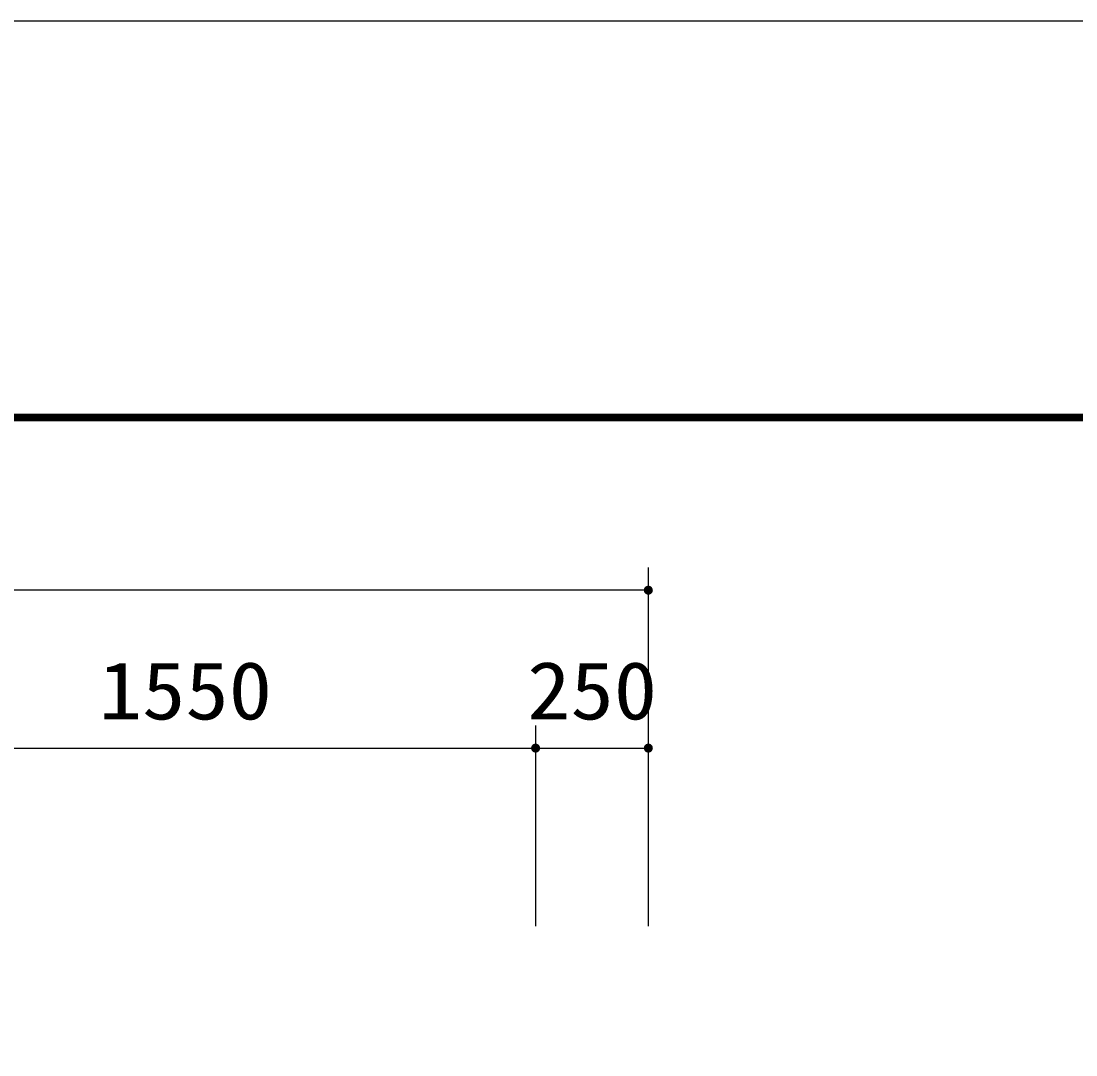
# Model space of a CAD drawing. Units: millimetres, scale not verified. Extents: x -14850 to 14850, y -10500 to 10500.
# Drawn here: x -8216 to -5876, y 8209 to 10500 of the extents above; entities that cross this region are included whole.
import ezdxf
from ezdxf.enums import TextEntityAlignment as Align

# ---------------------------------------------------------------- set-up
doc = ezdxf.new("R2010")
doc.units = ezdxf.units.MM
doc.header["$LTSCALE"] = 50
for name, color, linetype, lineweight in [('0-4_製作', 5, 'Continuous', 25), ('0-7_図面枠', 7, 'Continuous', 25), ('0-8_Axis_waku', 7, 'Continuous', 25)]:
    doc.layers.add(name, color=color, linetype=linetype, lineweight=lineweight)
doc.styles.add('ＭＳ ゴシック', font='')
doc.styles.get('ＭＳ ゴシック').set_extended_font_data('MS Gothic')

msp = doc.modelspace()

# ---------------------------------------------------------------- linework, layer by layer
at = {"layer": '0-4_製作', "color": 2}
for p, q in [((-6824.56, 9288.56), (-6824.56, 8493.97)), ((-6824.56, 9238.56), (-10424.56, 9238.56)), ((-7074.57, 8938.56), (-7074.57, 8493.97)), ((-8624.57, 8888.56), (-7074.57, 8888.56)), ((-7074.57, 8888.56), (-6824.56, 8888.56))]:
    msp.add_line(p, q, dxfattribs=at)
at = {"layer": '0-4_製作'}
for points in [[(-6824.56, 9238.56), (-6834.55, 9239.19), (-6834.39, 9240.43)], [(-6824.56, 9248.56), (-6834.39, 9240.43), (-6834.08, 9241.65)], [(-6824.56, 9238.56), (-6834.39, 9240.43), (-6824.56, 9248.56)], [(-6824.56, 9248.56), (-6834.08, 9241.65), (-6825.82, 9248.48)], [(-6825.82, 9248.48), (-6834.08, 9241.65), (-6833.61, 9242.82)], [(-6825.82, 9248.48), (-6833.61, 9242.82), (-6827.05, 9248.25)], [(-6827.05, 9248.25), (-6833.61, 9242.82), (-6833.01, 9243.92)], [(-6827.05, 9248.25), (-6833.01, 9243.92), (-6828.25, 9247.86)], [(-6828.25, 9247.86), (-6833.01, 9243.92), (-6832.27, 9244.93)], [(-6828.25, 9247.86), (-6832.27, 9244.93), (-6829.38, 9247.32)], [(-6829.38, 9247.32), (-6832.27, 9244.93), (-6831.41, 9245.85)], [(-6829.38, 9247.32), (-6831.41, 9245.85), (-6830.44, 9246.65)], [(-6823.94, 9248.54), (-6824.56, 9238.56), (-6824.56, 9248.56)], [(-6822.69, 9248.38), (-6824.56, 9238.56), (-6823.94, 9248.54)], [(-6821.47, 9248.07), (-6824.56, 9238.56), (-6822.69, 9248.38)], [(-6820.31, 9247.61), (-6824.56, 9238.56), (-6821.47, 9248.07)], [(-6819.21, 9247), (-6824.56, 9238.56), (-6820.31, 9247.61)], [(-6818.19, 9246.26), (-6824.56, 9238.56), (-6819.21, 9247)], [(-6817.28, 9245.4), (-6824.56, 9238.56), (-6818.19, 9246.26)], [(-6816.47, 9244.44), (-6824.56, 9238.56), (-6817.28, 9245.4)], [(-6816.47, 9244.44), (-6814.56, 9238.56), (-6824.56, 9238.56)], [(-6815.8, 9243.38), (-6814.56, 9238.56), (-6816.47, 9244.44)], [(-6815.27, 9242.24), (-6814.56, 9238.56), (-6815.8, 9243.38)], [(-6814.88, 9241.05), (-6814.56, 9238.56), (-6815.27, 9242.24)], [(-6814.64, 9239.81), (-6814.56, 9238.56), (-6814.88, 9241.05)], [(-6824.56, 9238.56), (-6834.56, 9238.56), (-6834.55, 9239.19)], [(-6824.56, 9238.56), (-6834.49, 9237.31), (-6834.56, 9238.56)], [(-6824.56, 9238.56), (-6834.25, 9236.07), (-6834.49, 9237.31)], [(-6824.56, 9238.56), (-6833.86, 9234.88), (-6834.25, 9236.07)], [(-6824.56, 9238.56), (-6833.33, 9233.74), (-6833.86, 9234.88)], [(-6824.56, 9238.56), (-6832.66, 9232.68), (-6833.33, 9233.74)], [(-6824.56, 9238.56), (-6831.85, 9231.71), (-6832.66, 9232.68)], [(-6824.56, 9228.56), (-6831.85, 9231.71), (-6824.56, 9238.56)], [(-6824.56, 9228.56), (-6830.94, 9230.85), (-6831.85, 9231.71)], [(-6824.56, 9228.56), (-6829.92, 9230.12), (-6830.94, 9230.85)], [(-6824.56, 9228.56), (-6828.82, 9229.51), (-6829.92, 9230.12)], [(-6824.56, 9228.56), (-6827.66, 9229.05), (-6828.82, 9229.51)], [(-6824.56, 9228.56), (-6826.44, 9228.74), (-6827.66, 9229.05)], [(-6824.56, 9228.56), (-6825.19, 9228.58), (-6826.44, 9228.74)], [(-6814.56, 9238.56), (-6824.56, 9228.56), (-6824.56, 9238.56)], [(-6814.58, 9237.93), (-6824.56, 9228.56), (-6814.56, 9238.56)], [(-6814.74, 9236.69), (-6824.56, 9228.56), (-6814.58, 9237.93)], [(-6815.05, 9235.47), (-6824.56, 9228.56), (-6814.74, 9236.69)], [(-6815.05, 9235.47), (-6823.31, 9228.64), (-6824.56, 9228.56)], [(-6815.52, 9234.3), (-6823.31, 9228.64), (-6815.05, 9235.47)], [(-6815.52, 9234.3), (-6822.08, 9228.87), (-6823.31, 9228.64)], [(-6816.12, 9233.2), (-6822.08, 9228.87), (-6815.52, 9234.3)], [(-6816.12, 9233.2), (-6820.88, 9229.26), (-6822.08, 9228.87)], [(-6816.86, 9232.19), (-6820.88, 9229.26), (-6816.12, 9233.2)], [(-6816.86, 9232.19), (-6819.75, 9229.8), (-6820.88, 9229.26)], [(-6817.72, 9231.27), (-6819.75, 9229.8), (-6816.86, 9232.19)], [(-6817.72, 9231.27), (-6818.69, 9230.47), (-6819.75, 9229.8)], [(-7074.57, 8888.56), (-7084.57, 8888.56), (-7084.55, 8889.19)], [(-7074.57, 8888.56), (-7084.55, 8889.19), (-7084.39, 8890.43)], [(-7074.57, 8898.56), (-7084.39, 8890.43), (-7084.08, 8891.65)], [(-7074.57, 8888.56), (-7084.39, 8890.43), (-7074.57, 8898.56)], [(-7074.57, 8898.56), (-7084.08, 8891.65), (-7075.82, 8898.48)], [(-7075.82, 8898.48), (-7084.08, 8891.65), (-7083.61, 8892.82)], [(-7075.82, 8898.48), (-7083.61, 8892.82), (-7077.05, 8898.25)], [(-7077.05, 8898.25), (-7083.61, 8892.82), (-7083.01, 8893.92)], [(-7077.05, 8898.25), (-7083.01, 8893.92), (-7078.25, 8897.86)], [(-7078.25, 8897.86), (-7083.01, 8893.92), (-7082.27, 8894.93)], [(-7078.25, 8897.86), (-7082.27, 8894.93), (-7079.38, 8897.32)], [(-7079.38, 8897.32), (-7082.27, 8894.93), (-7081.41, 8895.85)], [(-7079.38, 8897.32), (-7081.41, 8895.85), (-7080.44, 8896.65)], [(-7073.94, 8898.54), (-7074.57, 8888.56), (-7074.57, 8898.56)], [(-7072.69, 8898.38), (-7074.57, 8888.56), (-7073.94, 8898.54)], [(-7071.48, 8898.07), (-7074.57, 8888.56), (-7072.69, 8898.38)], [(-7070.31, 8897.61), (-7074.57, 8888.56), (-7071.48, 8898.07)], [(-7069.21, 8897), (-7074.57, 8888.56), (-7070.31, 8897.61)], [(-7068.19, 8896.26), (-7074.57, 8888.56), (-7069.21, 8897)], [(-7067.28, 8895.4), (-7074.57, 8888.56), (-7068.19, 8896.26)], [(-7066.48, 8894.44), (-7074.57, 8888.56), (-7067.28, 8895.4)], [(-7066.48, 8894.44), (-7064.57, 8888.56), (-7074.57, 8888.56)], [(-7065.8, 8893.38), (-7064.57, 8888.56), (-7066.48, 8894.44)], [(-7065.27, 8892.24), (-7064.57, 8888.56), (-7065.8, 8893.38)], [(-7064.88, 8891.05), (-7064.57, 8888.56), (-7065.27, 8892.24)], [(-7064.64, 8889.81), (-7064.57, 8888.56), (-7064.88, 8891.05)], [(-6824.56, 8888.56), (-6834.56, 8888.56), (-6834.55, 8889.19)], [(-6824.56, 8888.56), (-6834.55, 8889.19), (-6834.39, 8890.43)], [(-6824.56, 8898.56), (-6834.39, 8890.43), (-6834.08, 8891.65)], [(-6824.56, 8888.56), (-6834.39, 8890.43), (-6824.56, 8898.56)], [(-6824.56, 8898.56), (-6834.08, 8891.65), (-6825.82, 8898.48)], [(-6825.82, 8898.48), (-6834.08, 8891.65), (-6833.61, 8892.82)], [(-6825.82, 8898.48), (-6833.61, 8892.82), (-6827.05, 8898.25)], [(-6827.05, 8898.25), (-6833.61, 8892.82), (-6833.01, 8893.92)], [(-6827.05, 8898.25), (-6833.01, 8893.92), (-6828.25, 8897.86)], [(-6828.25, 8897.86), (-6833.01, 8893.92), (-6832.27, 8894.93)], [(-6828.25, 8897.86), (-6832.27, 8894.93), (-6829.38, 8897.32)], [(-6829.38, 8897.32), (-6832.27, 8894.93), (-6831.41, 8895.85)], [(-6829.38, 8897.32), (-6831.41, 8895.85), (-6830.44, 8896.65)], [(-6823.94, 8898.54), (-6824.56, 8888.56), (-6824.56, 8898.56)], [(-6822.69, 8898.38), (-6824.56, 8888.56), (-6823.94, 8898.54)], [(-6821.47, 8898.07), (-6824.56, 8888.56), (-6822.69, 8898.38)], [(-6820.31, 8897.61), (-6824.56, 8888.56), (-6821.47, 8898.07)], [(-6819.21, 8897), (-6824.56, 8888.56), (-6820.31, 8897.61)], [(-6818.19, 8896.26), (-6824.56, 8888.56), (-6819.21, 8897)], [(-6817.28, 8895.4), (-6824.56, 8888.56), (-6818.19, 8896.26)], [(-6816.47, 8894.44), (-6824.56, 8888.56), (-6817.28, 8895.4)], [(-6816.47, 8894.44), (-6814.56, 8888.56), (-6824.56, 8888.56)], [(-6815.8, 8893.38), (-6814.56, 8888.56), (-6816.47, 8894.44)], [(-6815.27, 8892.24), (-6814.56, 8888.56), (-6815.8, 8893.38)], [(-6814.88, 8891.05), (-6814.56, 8888.56), (-6815.27, 8892.24)], [(-6814.64, 8889.81), (-6814.56, 8888.56), (-6814.88, 8891.05)], [(-7074.57, 8888.56), (-7084.49, 8887.31), (-7084.57, 8888.56)], [(-7074.57, 8888.56), (-7084.25, 8886.07), (-7084.49, 8887.31)], [(-7074.57, 8888.56), (-7083.86, 8884.88), (-7084.25, 8886.07)], [(-7074.57, 8888.56), (-7083.33, 8883.74), (-7083.86, 8884.88)], [(-7074.57, 8888.56), (-7082.66, 8882.68), (-7083.33, 8883.74)], [(-7074.57, 8888.56), (-7081.85, 8881.71), (-7082.66, 8882.68)], [(-7074.57, 8878.56), (-7081.85, 8881.71), (-7074.57, 8888.56)], [(-7074.57, 8878.56), (-7080.94, 8880.85), (-7081.85, 8881.71)], [(-7074.57, 8878.56), (-7079.92, 8880.12), (-7080.94, 8880.85)], [(-7074.57, 8878.56), (-7078.82, 8879.51), (-7079.92, 8880.12)], [(-7074.57, 8878.56), (-7077.66, 8879.05), (-7078.82, 8879.51)], [(-7074.57, 8878.56), (-7076.44, 8878.74), (-7077.66, 8879.05)], [(-7074.57, 8878.56), (-7075.19, 8878.58), (-7076.44, 8878.74)], [(-7064.57, 8888.56), (-7074.57, 8878.56), (-7074.57, 8888.56)], [(-7064.58, 8887.93), (-7074.57, 8878.56), (-7064.57, 8888.56)], [(-7064.74, 8886.69), (-7074.57, 8878.56), (-7064.58, 8887.93)], [(-7065.05, 8885.47), (-7074.57, 8878.56), (-7064.74, 8886.69)], [(-7065.05, 8885.47), (-7073.31, 8878.64), (-7074.57, 8878.56)], [(-7065.52, 8884.3), (-7073.31, 8878.64), (-7065.05, 8885.47)], [(-7065.52, 8884.3), (-7072.08, 8878.87), (-7073.31, 8878.64)], [(-7066.12, 8883.2), (-7072.08, 8878.87), (-7065.52, 8884.3)], [(-7066.12, 8883.2), (-7070.88, 8879.26), (-7072.08, 8878.87)], [(-7066.86, 8882.19), (-7070.88, 8879.26), (-7066.12, 8883.2)], [(-7066.86, 8882.19), (-7069.75, 8879.8), (-7070.88, 8879.26)], [(-7067.72, 8881.27), (-7069.75, 8879.8), (-7066.86, 8882.19)], [(-7067.72, 8881.27), (-7068.69, 8880.47), (-7069.75, 8879.8)], [(-6824.56, 8888.56), (-6834.49, 8887.31), (-6834.56, 8888.56)], [(-6824.56, 8888.56), (-6834.25, 8886.07), (-6834.49, 8887.31)], [(-6824.56, 8888.56), (-6833.86, 8884.88), (-6834.25, 8886.07)], [(-6824.56, 8888.56), (-6833.33, 8883.74), (-6833.86, 8884.88)], [(-6824.56, 8888.56), (-6832.66, 8882.68), (-6833.33, 8883.74)], [(-6824.56, 8888.56), (-6831.85, 8881.71), (-6832.66, 8882.68)], [(-6824.56, 8878.56), (-6831.85, 8881.71), (-6824.56, 8888.56)], [(-6824.56, 8878.56), (-6830.94, 8880.85), (-6831.85, 8881.71)], [(-6824.56, 8878.56), (-6829.92, 8880.12), (-6830.94, 8880.85)], [(-6824.56, 8878.56), (-6828.82, 8879.51), (-6829.92, 8880.12)], [(-6824.56, 8878.56), (-6827.66, 8879.05), (-6828.82, 8879.51)], [(-6824.56, 8878.56), (-6826.44, 8878.74), (-6827.66, 8879.05)], [(-6824.56, 8878.56), (-6825.19, 8878.58), (-6826.44, 8878.74)], [(-6814.56, 8888.56), (-6824.56, 8878.56), (-6824.56, 8888.56)], [(-6814.58, 8887.93), (-6824.56, 8878.56), (-6814.56, 8888.56)], [(-6814.74, 8886.69), (-6824.56, 8878.56), (-6814.58, 8887.93)], [(-6815.05, 8885.47), (-6824.56, 8878.56), (-6814.74, 8886.69)], [(-6815.05, 8885.47), (-6823.31, 8878.64), (-6824.56, 8878.56)], [(-6815.52, 8884.3), (-6823.31, 8878.64), (-6815.05, 8885.47)], [(-6815.52, 8884.3), (-6822.08, 8878.87), (-6823.31, 8878.64)], [(-6816.12, 8883.2), (-6822.08, 8878.87), (-6815.52, 8884.3)], [(-6816.12, 8883.2), (-6820.88, 8879.26), (-6822.08, 8878.87)], [(-6816.86, 8882.19), (-6820.88, 8879.26), (-6816.12, 8883.2)], [(-6816.86, 8882.19), (-6819.75, 8879.8), (-6820.88, 8879.26)], [(-6817.72, 8881.27), (-6819.75, 8879.8), (-6816.86, 8882.19)], [(-6817.72, 8881.27), (-6818.69, 8880.47), (-6819.75, 8879.8)]]:
    msp.add_solid(points, dxfattribs=at)
at = {"layer": '0-7_図面枠'}
msp.add_lwpolyline([(-14850, -10500), (14850, -10500), (14850, 10500), (-14850, 10500)], close=True, dxfattribs=at)
at = {"layer": '0-8_Axis_waku'}
for p, q in [((-12964, 9629), (14014, 9629)), ((-12963, 9628), (14013, 9628)), ((-12962, 9627), (14012, 9627)), ((-12961, 9626), (14011, 9626)), ((-12960, 9625), (14010, 9625)), ((-12959, 9624), (14009, 9624)), ((-12958, 9623), (14008, 9623)), ((-12957, 9622), (14007, 9622)), ((-12956, 9621), (14006, 9621)), ((-12955, 9620), (14005, 9620)), ((-12954, 9619), (14004, 9619)), ((-12953, 9618), (14003, 9618)), ((-12952, 9617), (14002, 9617)), ((-12951, 9616), (14001, 9616)), ((-12950, 9615), (14000, 9615))]:
    msp.add_line(p, q, dxfattribs=at)

# ---------------------------------------------------------------- texts
at = {"layer": '0-4_製作', "color": 4, "style": 'ＭＳ ゴシック', "width": 1.1}
for s, p in [('1550', (-8043.32, 8913.56)), ('250', (-7093.32, 8913.56))]:
    msp.add_text(s, height=128.4, dxfattribs=at).set_placement(p, align=Align.BOTTOM_LEFT)

doc.saveas('drawing.dxf')
